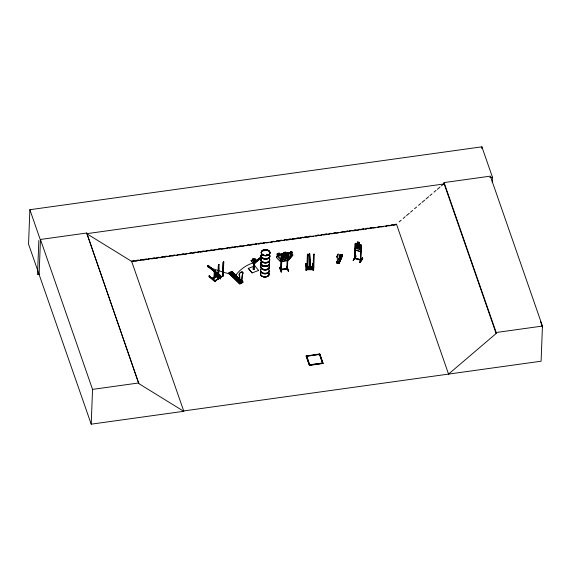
<?xml version="1.0" encoding="UTF-8"?>
<svg xmlns="http://www.w3.org/2000/svg" width="571" height="571" viewBox="0 0 571 571"><rect width="100%" height="100%" fill="white"/><g stroke="black" fill="none" stroke-linecap="round" stroke-linejoin="round"><path stroke-width="0.86" d="M310.524 260.64L310.181 260.419L309.953 268.449L310.538 268.441L310.396 267.963M313.001 267.706L307.548 267.742L307.555 268.291L306.805 268.256L306.805 266.885L306.777 268.299L313.779 268.256L314.264 254.216L313.586 254.216L313.001 268.256L313.058 266.386L306.449 266.429M306.813 267.114L307.583 266.885L307.555 268.291L308.083 254.245L307.405 254.245L306.82 268.22L307.498 268.22L308.083 254.245M309.675 262.125L310.053 268.441L309.982 266.828L310.481 266.814M261.268 258.456A1.556 0.978 -39.9 0 1 260.968 258.42L255.794 262.032L255.415 261.39L260.376 257.45A1.556 0.978 -39.9 0 1 261.211 256.236M260.469 257.721L260.469 257.571A1.556 0.978 -39.9 0 1 261.311 256.35M492.252 182.52L492.452 177.224L481.888 146.826L29.87 209.714L28.55 244.145L91.21 424.174L183.812 411.291L131.537 261.033M38.849 240.462L37.536 274.608L39.163 274.38M39.113 274.544L40.462 239.463L86.728 233.025L138.796 383.591L183.748 411.306L183.634 410.949L541.101 361.215L542.45 326.062L490.361 176.146L444.095 182.577L444.052 183.584L496.142 333.507L448.563 374.091M86.728 233.025L138.796 383.591M91.21 424.174L92.545 389.386L40.462 239.463M220.627 276.614L207.915 266.371L207.951 265.515L220.663 275.75L220.592 277.47L219.721 277.256C219.235 274.779 220.963 276.228 220.22 277.677M211.484 268.948L208.194 266.2L208.251 265.351M215.324 280.754L209.086 275.886L209.05 276.749L215.01 281.739L215.346 280.718M215.288 281.567L209.329 276.578L209.364 275.757M209.386 275.729L209.329 276.578M212.912 278.605L214.311 277.849L214.311 271.039L214.86 271.089L214.311 271.039M214.104 277.642L214.353 271.047M214.311 277.849L214.61 270.875M214.639 272.481L220.327 277.356M214.596 276.856L215.21 270.554L214.732 276.492M214.946 276.671L215.167 270.897M215.01 281.739L214.924 280.632L220.749 277.663L220.099 277.056L220.228 275.579L220.684 276.999M215.196 276.535L215.367 273.224M223.161 262.182L222.562 275.993L223.161 262.182L223.689 261.903L223.411 275.879L218.008 278.784L217.808 277.427L218.407 277.106L218.622 278.177M218.008 278.784L217.844 277.435M218.614 277.313L218.607 278.462L218.022 278.691L218.415 264.737L219.121 264.616L218.543 278.412L217.837 278.541L218.415 264.737M219.799 277.22L219.856 275.786M220.456 275.85L220.292 277.634L214.361 272.61M220.749 277.663L220.413 278.834L220.442 277.97L215.053 273.459M222.604 274.844L223.454 274.73L222.604 274.844L222.811 276.15M223.411 275.879L223.354 270.511M223.454 267.927L223.689 261.903M240.07 279.376L231.926 271.389L229.071 272.702L228.828 273.188L239.841 283.887L229.235 273.024M231.555 271.932L231.926 271.389M241.019 281.553L238.935 282.481L239.192 281.482L239.163 282.195L240.277 283.28L242.689 282.174L241.826 280.268L242.939 281.353L242.903 282.252C241.533 281.631 241.669 281.417 240.812 281.082M240.277 283.28L240.305 282.566L239.192 281.482M241.983 281.018L241.105 281.417L241.048 282.93L241.012 281.325C243.125 279.397 241.347 285.122 241.883 280.925M241.297 281.06C239.684 280.604 242.668 281.953 241.604 280.368M252.075 272.924L248.292 268.327L252.075 272.924L258.656 270.426M254.523 260.269L254.038 258.413L252.689 258.906L253.174 260.769L252.446 259.898L251.054 260.405L252.789 262.853L254.445 262.246M252.646 260.126L252.689 258.906M252.789 262.853L251.054 260.405M254.595 261.625L253.909 269.662L253.246 269.526L253.531 262.039M253.567 259.955L254.052 261.811L253.567 259.955L254.916 259.455L255.401 261.311M253.246 269.526L253.674 262.424M253.909 269.662L254.195 262.175M254.866 265.972L248.285 268.399M279.869 267.292L279.483 267.635L281.139 272.267L281.517 272.217L279.811 267.514M281.874 255.944L281.26 256.029L280.804 270.012L281.346 269.94L281.774 258.527M285.828 254.031L286.928 254.445L286.806 257.607L285.636 259.12L283.544 259.405L282.481 258.206L282.602 255.044L283.744 254.323L282.224 254.48L281.41 255.187L280.811 269.983L287.527 268.998L287.548 268.498L286.792 268.606M281.325 259.769L281.482 255.201M281.403 269.876L281.931 256.108L281.26 256.029M283.758 254.373L283.737 252.582C288.255 250.355 283.88 255.394 287.434 253.752L288.141 254.309L287.399 253.817M285.85 254.088L285.971 252.275M286.842 268.905C288.227 269.319 285.579 268.777 287.42 268.349M286.77 269.105L287.37 255.323L287.984 255.237M286.928 269.134L286.942 268.613L287.513 268.534M287.399 269.069L288.048 254.295L287.891 258.856L287.156 260.59L281.953 261.368L281.253 259.791M287.292 267.285L288.705 271.182L288.326 271.239L286.728 266.329M305.842 264.259L306.263 263.395L306.606 270.583L306.22 270.583L305.87 264.237L306.263 263.395M306.22 270.583L306.249 269.448L313.643 269.398L313.607 270.533L313.222 270.54L312.872 264.195M306.249 270.561L305.878 263.402M306.577 270.561L306.613 269.74M309.332 253.553L309.296 254.416L309.725 253.553L309.332 253.553L310.01 267.014M309.132 267.271L309.375 260.405L309.76 260.405L309.525 267.271M306.17 356.09L319.817 353.899L323.036 363.477L309.396 365.376L306.17 356.09L319.81 354.191L323.036 363.477M309.91 267.264L310.167 260.661L310.553 260.661L310.303 267.264M309.689 365.069L306.648 356.004L309.689 365.069L322.565 363.27L319.532 354.213L322.565 363.27M310.274 267.242L310.538 260.397L310.153 260.405M310.538 268.441L309.66 254.395M309.396 365.376L306.177 355.797M313.222 270.54L312.879 263.352L313.265 263.352L313.329 264.958M337.147 261.397L337.126 261.996L339.36 262.496L339.388 261.896L339.195 262.339L337.304 261.911L337.147 261.397L336.754 262.817L337.347 263.103L337.911 261.297M337.404 261.939L337.268 257.442A1.556 1.106 24.1 0 1 337.618 255.772L337.697 254.466A0.778 0.557 24.1 0 1 338.46 254.059A0.778 0.557 24.1 0 1 339.188 254.802L339.11 256.101A1.556 1.106 24.1 0 1 339.352 257.978M337.268 257.442L337.24 257.507A1.556 1.106 24.1 0 1 337.647 255.708L337.697 254.466M338.289 261.946C338.953 263.552 336.797 263.074 337.611 261.796L338.289 261.946L337.575 261.868M338.731 258.941L340.395 254.58L342.629 255.08L339.153 263.495L336.576 262.924L337.718 260.504M353.249 260.519L355.904 255.901L353.249 260.519C354.234 256.8 358.509 252.667 353.206 260.433M361.557 245.594L360.858 244.723L359.452 244.359L359.544 242.618C355.226 239.777 359.316 245.337 355.897 243.253L355.198 243.66L354.527 258.456L360.943 260.333L361.586 245.544L360.801 244.816M355.269 243.703L354.684 258.299L361.108 260.205L361.015 259.612L360.308 259.784L354.67 257.757M354.648 258.492L354.541 257.928L355.183 258.663L355.355 257.992M355.248 258.642L355.797 244.695M357.482 242.068L357.389 243.81L356.304 244.06L356.183 247.222L357.196 248.892L359.18 249.484L360.301 248.442L360.422 245.28L359.38 244.395L359.445 242.704M359.737 262.446L359.744 262.16C362.842 255.423 364.091 257.592 360.094 262.553L359.737 262.446L362.428 258.056M359.83 262.432L362.407 257.828L362.742 258.22M360.886 246.386L361.564 246.408L360.886 246.386L360.401 260.226L360.565 259.484M360.294 260.14L360.815 250.541M360.915 260.34L360.886 259.834L355.355 258.135M481.824 148.588L481.888 146.826M496.142 333.507L496.178 332.5L444.095 182.577M218.393 277.392L218.793 267.906M241.654 281.26L242.304 274.444A2.334 1.378 -45.8 0 0 242.397 272.01A2.334 1.378 -45.8 0 0 239.706 273.245A2.334 1.378 -45.8 0 0 239.613 275.679L239.749 282.138L241.105 281.631M241.74 281.346L242.39 274.523A2.334 1.378 -45.8 0 0 242.482 272.089A2.334 1.378 -45.8 0 0 239.784 273.331A2.334 1.378 -45.8 0 0 239.692 275.764L239.834 282.217M338.874 262.339L339.381 257.914A1.556 1.106 24.1 0 0 339.138 256.044L339.11 256.101M241.119 280.939L240.926 280.718M241.319 281.582L241.219 280.918M263.459 250.769L263.809 250.312L264.123 250.79M263.973 250.683L263.624 250.419M266.578 254.609L266.835 255.18L267.728 254.966M266.707 254.459L266.964 255.044M266.785 254.538L267.185 254.944M337.725 262.146L337.982 261.561L338.16 261.903M241.255 280.996L240.748 281.153M281.346 259.498L279.519 258.998L277.57 256.529L278.213 255.537C274.715 252.018 280.432 256.243 276.742 256.229C275.907 258.435 279.39 260.369 280.953 261.625L282.488 260.704L280.953 261.504M276.585 257.086L276.821 256.308M241.062 280.968L240.812 280.811M253.56 261.204L253.738 260.761M290.982 251.668L289.654 253.246L288.312 253.417L285.85 256.35L285.693 257.964L287.384 258.62L289.34 257.714L291.81 254.773L291.346 253.902L292.752 252.246L290.946 251.54L289.64 253.189L288.391 252.639L287.341 252.974L282.695 259.034L284.258 256.822C281.317 254.823 283.994 254.102 284.758 256.358C285.628 253.938 288.284 253.788 285.179 256.679C288.048 258.349 285.443 259.698 284.693 257.121L283.016 259.027L287.306 260.676L289.24 259.355L292.787 255.13L292.602 254.273L291.324 253.845M283.152 258.991L283.873 257.207M287.206 260.64L287.948 258.806M340.395 254.58L339.41 256.779L341.644 257.4L339.402 256.9M337.839 260.39L336.89 263.01L337.654 261.375M339.317 257.214L340.387 254.702L342.45 255.294M340.823 254.802L338.881 258.977L340.994 254.973M339.024 258.934L340.48 255.687M338.76 259.841L340.63 255.787M337.989 262.189L337.925 261.875M342.629 255.08L338.988 263.381L342.621 255.258L342.193 255.094L338.574 263.295M341.943 256.079L338.696 263.402L342.086 256.108M337.911 262.118L337.725 262.075M358.195 246.08C359.045 244.317 361.828 244.759 358.759 246.679C361.586 250.112 359.13 249.627 358.324 246.908C357.346 249.32 354.941 247.707 357.881 246.401C355.112 243.068 357.667 243.631 358.317 246.144M360.537 251.54L361.343 250.062M360.615 251.568L355.619 250.084L354.998 248.249L355.59 250.127L360.587 251.611L361.386 250.141M355.198 243.66L355.933 243.317L360.858 244.723M355.212 244.524L355.704 244.845M362.713 258.171L360.101 262.539M263.616 250.612L264.13 250.526M267.542 254.951L267.014 254.345M267.642 254.837L267.299 254.359M355.533 256.065L355.897 256.186M340.452 258.37L340.523 258.006M280.811 269.269C282.574 269.105 279.148 269.669 281.417 269.705M280.732 269.805L287.47 268.841M231.119 272.124L231.569 271.917M231.69 271.875L232.126 271.66L229.778 272.553M239.841 283.887L242.875 282.367M283.823 257.243L287.341 252.974M289.19 259.32L292.787 255.13M241.176 281.096L241.233 281.539M282.252 254.53L281.41 255.187M399.15 221.883L401.163 220.17M403.176 218.457L405.182 216.737M406.523 215.595L409.207 213.311M410.549 212.169L412.555 210.449M414.567 208.736L416.58 207.023M418.586 205.31L420.599 203.59M421.94 202.448L424.617 200.164M425.959 199.022L428.643 196.731M429.977 195.589L431.99 193.876M434.003 192.163L436.008 190.443M437.35 189.301L440.034 187.017M441.376 185.875L444.052 183.584M266.6 254.552L266.814 254.93M267.478 254.837L267.485 254.438M228.871 273.195L239.899 283.858M242.19 282.795L242.525 282.645M255.323 261.275L260.369 257.607M256.415 261.39L260.868 258.306A1.556 0.978 -39.9 0 0 261.168 258.342M279.026 253.053L277.049 254.152L279.026 253.053L280.054 254.502L281.396 254.388M283.373 254.966L282.417 253.731L281.353 253.66L280.09 254.423M283.316 255.016L282.388 253.838L281.375 253.767L276.742 256.229M340.387 254.702L340.937 254.966M342.193 255.094L338.375 263.317L338.824 263.424M338.81 263.417L339.017 262.717L338.824 263.16L336.933 262.739L336.776 262.217M223.347 262.339L223.875 262.06M212.241 278.12L217.337 275.372L217.308 276.228L214.91 277.527M220.456 276.007L208.222 265.387M207.951 265.515L220.634 275.786M218.65 277.313L217.808 277.427M218.372 277.97L222.818 275.914M217.758 278.577L223.161 275.672M214.946 280.668L220.741 277.806M215.046 280.882L220.727 277.77M218.6 264.894L219.121 264.616M360.387 259.991L360.986 260.14M263.716 250.348L263.909 250.583M267.514 255.201L267.792 254.645M253.253 259.277L253.445 258.949M340.373 258.342L339.745 258.37M240.305 282.566L240.205 283.716M240.948 282.831L241.826 282.431M253.224 259.548L254.573 259.048M254.095 260.59L255.451 260.09M252.803 262.496L254.459 261.889M287.406 253.067L288.391 252.753L292.552 254.366M281.339 269.912L281.275 269.177L286.785 268.748L280.804 269.462M263.845 250.769L263.459 250.64M267.421 254.909L266.942 255.009M253.81 262.21L254.566 262.203M287.049 266.543L286.678 266.314L288.326 271.239M444.174 183.941L86.706 233.675L131.658 261.382L396.595 224.524M489.818 177.588L492.452 177.224M132.422 260.904L134.185 260.661M136.84 260.29L138.603 260.048M140.366 259.805L142.136 259.555M144.784 259.184L146.554 258.941M148.317 258.699L150.965 258.328M152.735 258.085L154.498 257.835M157.146 257.464L158.916 257.221M161.564 256.85L163.327 256.607M165.098 256.365L166.86 256.115M169.508 255.744L171.279 255.501M173.042 255.258L174.812 255.009M177.46 254.645L179.23 254.395M181.878 254.024L183.641 253.781M189.822 252.924L191.592 252.675M194.24 252.303L196.003 252.061M197.773 251.818L199.536 251.568M202.184 251.204L203.954 250.955M206.602 250.583L208.372 250.341M210.135 250.098L211.898 249.848M214.553 249.484L216.316 249.234M218.086 248.992L220.734 248.621M226.915 247.764L228.678 247.514M231.334 247.143L233.096 246.9M234.859 246.658L236.63 246.408M239.278 246.044L241.048 245.794M247.229 244.938L248.992 244.688M251.64 244.324L253.41 244.074M255.173 243.831L256.943 243.581M259.591 243.217L261.354 242.968M263.124 242.725L265.772 242.354M271.953 241.497L273.723 241.248M276.371 240.883L278.134 240.634M279.904 240.391L281.667 240.141M284.315 239.777L286.085 239.527M288.733 239.163L290.496 238.914M292.266 238.671L294.029 238.421M296.677 238.057L298.447 237.807M300.21 237.565L302.866 237.193M304.629 236.951L306.391 236.701M309.047 236.337L310.81 236.087M316.991 235.231L318.761 234.981M321.409 234.617L323.172 234.367M324.942 234.124L326.705 233.874M329.353 233.51L331.123 233.261M333.771 232.897L335.541 232.647M341.722 231.79L343.485 231.54M346.133 231.176L347.903 230.927M349.666 230.684L351.436 230.434M354.084 230.07L355.847 229.82M358.495 229.456L360.265 229.207M362.028 228.964L363.798 228.714M366.446 228.35L368.216 228.1M369.979 227.858L372.627 227.486M378.809 226.63L380.579 226.38M386.76 225.524L388.523 225.274M391.171 224.91L392.941 224.66M394.704 224.417L396.474 224.167L448.685 374.44M131.244 261.725L133.014 261.482M134.777 261.233L137.425 260.868M139.188 260.619L140.951 260.376M142.714 260.133L145.362 259.762M147.125 259.519L148.888 259.27M151.536 258.906L153.299 258.656M155.062 258.413L157.71 258.042M159.473 257.799L162.121 257.428M163.884 257.186L165.647 256.943M167.41 256.693L170.058 256.329M171.821 256.079L173.584 255.837M176.232 255.465L177.995 255.223M179.758 254.973L182.406 254.609M184.169 254.359L186.817 253.995M188.58 253.745L190.343 253.503M192.113 253.26L194.754 252.889M196.524 252.646L198.287 252.396M200.05 252.154L202.698 251.782M204.461 251.54L207.102 251.169M208.872 250.926L210.635 250.683M212.398 250.433L215.046 250.069M216.809 249.82L218.572 249.577M221.22 249.206L227.394 248.349M229.157 248.107L231.805 247.735M233.568 247.493L235.331 247.243M237.093 247L239.741 246.629M241.504 246.386L244.152 246.015M245.915 245.773L247.678 245.523M249.441 245.28L252.089 244.916M253.852 244.666L256.5 244.302M258.263 244.053L260.026 243.81M261.796 243.56L264.437 243.196M266.2 242.946L268.848 242.582M270.611 242.332L272.381 242.09M274.144 241.847L276.785 241.476M278.555 241.233L280.318 240.983M282.959 240.619L284.729 240.37M286.492 240.127L289.14 239.756M290.903 239.513L297.077 238.657M298.84 238.407L301.488 238.043M303.251 237.793L305.014 237.55M306.777 237.308L309.425 236.936M311.188 236.694L313.836 236.323M315.599 236.08L317.362 235.83M319.125 235.587L321.773 235.216M323.536 234.974L326.184 234.602M327.947 234.36L329.71 234.11M331.473 233.867L334.121 233.503M335.884 233.254L338.532 232.889M340.295 232.64L342.058 232.397M343.828 232.147L346.469 231.783M348.239 231.533L350.002 231.291M352.642 230.92L358.824 230.063M360.587 229.82L363.227 229.449M364.997 229.207L366.76 228.957M368.523 228.714L371.171 228.343M372.934 228.1L375.582 227.729M377.345 227.486L379.108 227.244M380.871 226.994L383.519 226.63M385.282 226.38L387.045 226.137M388.808 225.888L391.456 225.524M393.219 225.281L394.982 225.031M283.823 252.682L285.914 252.389M281.995 261.254L287.142 260.54M306.634 356.29L319.517 354.498M496.178 332.5L542.45 326.062M92.545 389.386L138.817 382.948M309.696 364.776L322.579 362.985M309.411 365.09L323.05 363.192M229.085 272.974L240.027 283.687M267.064 254.423L267.428 254.466M309.732 260.426L309.389 260.669L309.775 260.669M309.689 261.839L310.074 261.832M313.236 263.374L312.844 264.216L313.236 264.216M306.463 266.693L313.072 266.65M313.044 267.114L313.807 266.843M307.255 267.542L313.044 267.506M310.082 267.585L310.474 267.585M313.015 267.97L307.541 268.027L307.569 267.128M310.06 268.156L310.453 268.156M313.029 268.22L313.75 268.213M306.249 269.491L313.65 269.533M306.242 269.591L313.643 269.633M306.256 269.719L313.643 269.676L313.55 268.092M308.097 254.445L307.405 254.245M287.399 268.848L287.484 268.334M254.994 262.503L254.359 262.517M354.777 258.27L355.219 258.427M253.424 269.084L254.088 269.219M339.824 257.678L341.308 258.135L339.816 257.799M338.71 258.335L340.944 258.956L338.703 258.456M214.739 271.717L213.418 270.583M283.137 258.941L287.292 260.554M266.864 255.101L266.55 254.723M280.953 261.625L279.305 260.647M216.687 273.316L218.664 274.972M219.778 275.822L220.278 276.243M207.937 266.343L220.349 276.742M214.646 272.196L219.921 276.664M220.17 277.014L220.67 277.435M214.617 272.474L219.271 276.364M215.395 274.223L218.722 277.006M215.139 274.358L220.435 278.798M215.024 274.316L220.413 278.834M209.086 275.886L215.067 280.889M267.549 254.673L266.821 254.759M340.466 258.021L339.509 258.249M339.559 258.235C341.372 259.234 339.559 256.565 339.631 258.406M231.905 271.56L240.056 279.397M231.876 271.675L235.537 275.236M236.765 276.428L239.82 279.397M241.576 281.089L242.689 282.174M232.283 272.46L235.409 275.415M236.565 276.621L240.298 280.161M232.176 272.51L233.389 273.716M236.458 276.664L240.105 280.247L231.962 272.41M231.926 272.524L239.87 280.247M231.733 272.717L240.355 281.011M230.448 273.316L240.819 283.43L230.227 273.224M230.199 273.338L231.419 274.523M232.64 275.707L240.791 283.459L240.384 283.623L229.385 272.938M229.071 272.702L239.042 282.502M254.866 260.676L255.53 261.475L254.423 261.811M255.672 261.768L254.894 262.617M254.873 265.9L258.656 270.497M281.867 256.793L280.404 254.944L278.555 255.972L280.511 258.442M281.31 259.719L282.01 261.304M287.434 253.752L282.224 254.48M289.24 259.355L287.306 260.676M29.87 209.714L40.434 240.113M540.487 321.352L542.414 327.069M292.53 254.316L292.709 255.13M314.264 254.216L313.586 254.216M313.443 268.142L313.607 270.533M310.56 266.479L310.496 267.007L309.725 253.553M310.039 262.103L310.41 268.42M309.332 254.395L310.082 268.42M306.206 264.237L306.341 266.607M306.441 268.192L306.606 270.583M233.475 274.944A27.272 3.183 18.2 0 1 207.437 266.664M235.352 275.836A30.342 25.916 -26.3 0 1 253.924 262.653M269.098 258.763A4.361 2.948 2.2 0 1 265.815 263.074A4.361 2.948 2.2 0 1 261.097 259.248M269.169 258.52A4.432 2.998 2.2 0 1 265.829 262.896A4.432 2.998 2.2 0 1 261.04 259.013M269.419 262.674A4.382 2.962 2.2 0 1 264.551 266.236A4.382 2.962 2.2 0 1 261.411 261.725M269.412 262.46A4.361 2.948 2.2 0 1 264.559 266.007A4.361 2.948 2.2 0 1 261.432 261.518A4.347 2.934 2.2 0 0 264.566 265.993A4.347 2.934 2.2 0 0 269.391 262.46M269.426 262.539A4.382 2.962 2.2 0 1 264.559 266.1A4.382 2.962 2.2 0 1 261.411 261.589M269.748 255.458A4.432 2.998 2.2 0 1 265.401 259.106A4.432 2.998 2.2 0 1 261.183 255.208M269.127 258.128A4.361 2.948 2.2 0 1 265.836 262.432A4.361 2.948 2.2 0 1 261.118 258.606M269.805 256.458A4.361 2.948 2.2 0 1 264.823 259.234A4.361 2.948 2.2 0 1 261.24 255.444M269.177 258.328A4.432 2.998 2.2 0 1 265.836 262.703A4.432 2.998 2.2 0 1 261.047 258.813M269.755 255.266A4.432 2.998 2.2 0 1 265.408 258.913A4.432 2.998 2.2 0 1 261.19 255.016M269.826 255.822A4.361 2.948 2.2 0 1 264.844 258.599A4.361 2.948 2.2 0 1 261.268 254.809M269.241 271.089A4.361 2.948 2.2 0 1 264.259 273.873A4.361 2.948 2.2 0 1 260.683 270.076M269.184 270.09A4.432 2.998 2.2 0 1 264.837 273.737A4.432 2.998 2.2 0 1 260.619 269.84M268.584 272.645A4.382 2.962 2.2 0 1 265.279 276.964A4.382 2.962 2.2 0 1 260.547 273.124M261.411 262.082A4.361 2.948 2.2 0 0 264.537 266.571A4.361 2.948 2.2 0 0 269.391 263.024A4.347 2.934 2.2 0 1 264.544 266.557A4.347 2.934 2.2 0 1 261.425 262.089M268.563 272.788A4.361 2.948 2.2 0 1 265.272 277.092A4.361 2.948 2.2 0 1 260.562 273.273M269.412 262.831A4.382 2.962 2.2 0 1 264.544 266.393A4.382 2.962 2.2 0 1 261.404 261.882M269.326 266.293A4.432 2.998 2.2 0 1 265.558 269.926A4.432 2.998 2.2 0 1 260.604 266.814M260.769 266.043A4.432 2.998 2.2 0 1 261.225 265.337M269.269 270.454A4.361 2.948 2.2 0 1 264.287 273.231A4.361 2.948 2.2 0 1 260.704 269.441M269.255 266.521A4.361 2.948 2.2 0 1 265.544 270.104A4.361 2.948 2.2 0 1 260.661 267.035M260.826 266.279A4.361 2.948 2.2 0 1 261.275 265.579M269.191 269.897A4.432 2.998 2.2 0 1 264.844 273.545A4.432 2.998 2.2 0 1 260.633 269.648M269.341 266.093A4.432 2.998 2.2 0 1 264.409 269.698A4.432 2.998 2.2 0 1 261.233 265.137M269.276 265.886A4.361 2.948 2.2 0 1 264.43 269.433A4.361 2.948 2.2 0 1 261.297 264.944M256.008 261.668A1.363 0.856 -39.9 0 1 254.88 262.86M254.573 262.953A1.363 0.856 -39.9 0 1 254.009 261.525A1.363 0.856 -39.9 0 1 256.001 261.154M212.491 278.327L212.455 279.183L217.558 276.443L217.587 275.579L212.491 278.327M230.184 273.787L233.039 272.474L230.184 273.787M230.927 274.515L233.782 273.202L230.927 274.515M232.047 275.6L234.902 274.287L232.047 275.6M233.032 276.564L235.887 275.251L233.032 276.564M234.153 277.649L237.008 276.335L234.153 277.649M255.187 258.884L256.921 261.332L255.187 258.884M283.723 254.887L283.601 258.049L285.686 257.764L285.807 254.602L283.723 254.887M284.172 252.86L284.144 253.424L285.493 253.239L285.514 252.675L284.172 252.86M339.774 255.958L342.008 256.579L339.774 255.958M340.023 255.408L342.257 256.029L340.023 255.408M357.367 244.374L357.246 247.536L359.238 248.128L359.359 244.959L357.367 244.374M357.803 242.504L357.781 243.068L359.059 243.446L359.08 242.882L357.803 242.504M289.219 253.767L286.749 256.7L288.441 257.357L290.903 254.423L289.219 253.767M291.06 252.047L290.618 252.575L291.702 252.996L292.145 252.468L291.06 252.047M278.855 253.588L277.67 254.252L278.02 254.687L279.205 254.024L278.855 253.588M254.816 263.238A1.363 0.856 -39.9 0 0 256.243 261.447A1.363 0.856 -39.9 0 0 254.252 261.818A1.363 0.856 -39.9 0 0 254.816 263.238M234.531 276.699A0.778 0.528 2.2 0 0 235.794 276.407A0.778 0.528 2.2 0 0 234.752 275.807A0.778 0.528 2.2 0 0 234.531 276.699M234.524 276.842A0.778 0.528 2.2 0 0 235.787 276.55A0.778 0.528 2.2 0 0 234.745 275.95A0.778 0.528 2.2 0 0 234.524 276.842M262.453 254.516A4.382 2.962 2.2 0 0 269.805 253.403A4.382 2.962 2.2 0 0 264.509 249.627A4.382 2.962 2.2 0 0 262.453 254.516M262.453 254.823A4.361 2.948 2.2 0 0 269.776 253.717A4.361 2.948 2.2 0 0 264.501 249.948A4.361 2.948 2.2 0 0 262.453 254.823A4.347 2.934 2.2 0 0 269.762 253.71A4.347 2.934 2.2 0 0 264.501 249.962A4.347 2.934 2.2 0 0 262.467 254.816M262.453 254.645A4.382 2.962 2.2 0 0 269.798 253.531A4.382 2.962 2.2 0 0 264.501 249.748A4.382 2.962 2.2 0 0 262.453 254.645M265.287 276.871A4.361 2.948 2.2 0 0 268.57 272.567A4.347 2.934 2.2 0 1 265.279 276.856A4.361 2.948 2.2 0 1 260.569 273.045A4.347 2.934 2.2 0 0 265.279 276.856"/></g></svg>
